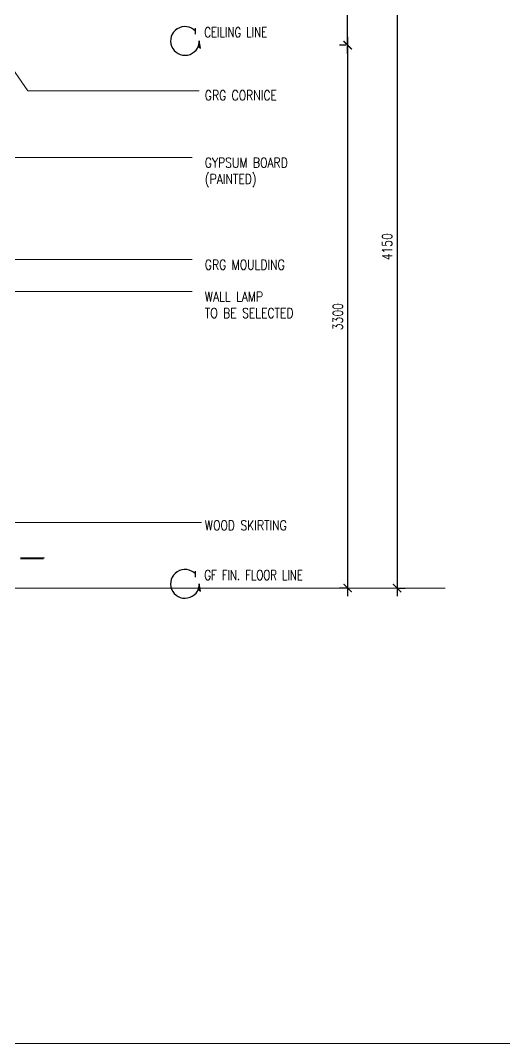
# Model space of a CAD drawing. Header units: inches. Extents: x -12478 to 399182, y -16583 to 525552.
# Drawn here: x 49339 to 52283, y 30138 to 36358 of the extents above; entities that cross this region are included whole.
import ezdxf

# ---------------------------------------------------------------- set-up
doc = ezdxf.new("R2010")
doc.units = ezdxf.units.IN
doc.header["$LTSCALE"] = 1000
doc.header["$MEASUREMENT"] = 0
for name, pattern in [('DASHED', [0.75, 0.5, -0.25]), ('HIDDEN', [0.375, 0.25, -0.125]), ('HIDDEN2', [0.1875, 0.125, -0.0625])]:
    doc.linetypes.add(name, pattern=pattern)
for name, color, linetype in [('A-DIM', 9, 'Continuous'), ('A-Hidden', 8, 'HIDDEN'), ('Layer1', 1, 'Continuous'), ('Layer3', 3, 'Continuous'), ('Layer7', 8, 'Continuous'), ('WOOD 01', 34, 'Continuous')]:
    doc.layers.add(name, color=color, linetype=linetype)
doc.layers.add('ID-NOTES', color=3, linetype='Continuous', lineweight=0)
doc.layers.add('Sanitaire', color=253, linetype='Continuous', lineweight=0)
doc.styles.add('grid_250', font='romans.shx', dxfattribs={"width": 0.75, "height": 0.75})
doc.styles.add('ID-ROMANS', font='romans.shx', dxfattribs={"width": 0.8})
doc.styles.add('ZZ-Dim All', font='romans.shx', dxfattribs={"width": 0.8})
doc.dimstyles.new('DIM 0200', dxfattribs={"dimscale": 200, "dimtxt": 1, "dimasz": 0.8, "dimexe": 0.5, "dimexo": 1, "dimgap": 0.4, "dimtad": 1, "dimdec": 0, "dimrnd": 10, "dimdsep": 46, "dimtxsty": 'ZZ-Dim All', "dimblk1": 'ARCHTICK', "dimblk2": 'ARCHTICK', "dimsah": 1, "dimcen": 1, "dimdle": 0.5, "dimclrd": 256, "dimclre": 256, "dimclrt": 256, "dimadec": 0, "dimazin": 2, "dimtfac": 1, "dimtdec": 0, "dimtix": 1, "dimtmove": 2, "dimatfit": 2, "dimfxl": 1, "dimfxlon": 1, "dimtolj": 1, "dimtzin": 0, "dimlwd": -1, "dimlwe": -1, "dimarcsym": 0})
doc.dimstyles.new('DIM-100', dxfattribs={"dimscale": 50, "dimtxt": 1.25, "dimasz": 1, "dimexe": 1, "dimexo": 1, "dimgap": 0.6, "dimtad": 1, "dimdec": 0, "dimrnd": 5, "dimdsep": 46, "dimtxsty": 'ZZ-Dim All', "dimblk1": 'ARCHTICK', "dimblk2": 'ARCHTICK', "dimsah": 1, "dimcen": 1, "dimdle": 1, "dimclrd": 256, "dimclre": 8, "dimclrt": 256, "dimazin": 2, "dimtfac": 1, "dimtdec": 0, "dimtix": 1, "dimtmove": 2, "dimatfit": 2, "dimfxl": 0.1, "dimtolj": 1, "dimtzin": 0, "dimlwd": -1, "dimlwe": -1, "dimarcsym": 0})

# ---------------------------------------------------------------- blocks, each defined once
blk = doc.blocks.new('_ARCHTICK')
at = {"color": 0, "linetype": 'ByBlock', "const_width": 0.15}
blk.add_lwpolyline([(-0.5, -0.5), (0.5, 0.5)], dxfattribs=at)
blk = doc.blocks.new('*D162')
at = {"layer": 'A-DIM', "color": 8, "linetype": 'HIDDEN2', "transparency": 16777216}
for p, q in [((51319, 36207.3), (51279.3, 36207.3)), ((51319, 32906.8), (51279.3, 32906.8))]:
    blk.add_line(p, q, dxfattribs=at)
at = {"layer": 'A-DIM', "transparency": 16777216}
blk.add_line((51329.3, 36257.3), (51329.3, 32856.8), dxfattribs=at)
at = {"layer": 'Defpoints', "color": 0, "transparency": 16777216}
for p in [(51369, 36207.3, 0), (51329.3, 32906.8), (51369, 32906.8, 0)]:
    blk.add_point(p, dxfattribs=at)
at = {"layer": 'A-DIM', "transparency": 16777216, "xscale": 50, "yscale": 50, "zscale": 50}
for p, rotation in [((51329.3, 36207.3), 90), ((51329.3, 32906.8), 270)]:
    blk.add_blockref('_ARCHTICK', p, dxfattribs=dict(at, rotation=rotation))
at = {"layer": 'A-DIM', "color": 3, "transparency": 16777216, "insert": (51269.3, 34557), "char_height": 60, "attachment_point": 5, "rotation": 90, "style": 'ZZ-Dim All'}
blk.add_mtext('\\A1;3300', dxfattribs=at)
blk = doc.blocks.new('*D163')
at = {"layer": 'A-DIM', "transparency": 16777216}
blk.add_line((51629.6, 37106.8), (51629.6, 32856.8), dxfattribs=at)
at = {"layer": 'A-DIM', "color": 8, "linetype": 'HIDDEN2', "transparency": 16777216}
for p, q in [((51588.3, 37056.8), (51679.6, 37056.8)), ((51641.8, 32906.8), (51679.6, 32906.8))]:
    blk.add_line(p, q, dxfattribs=at)
at = {"layer": 'Defpoints', "color": 0, "transparency": 16777216}
for p in [(51538.3, 37056.8, 0), (51591.8, 32906.8, 0), (51629.6, 32906.8)]:
    blk.add_point(p, dxfattribs=at)
at = {"layer": 'A-DIM', "transparency": 16777216, "xscale": 50, "yscale": 50, "zscale": 50}
for p, rotation in [((51629.6, 37056.8), 90), ((51629.6, 32906.8), 270)]:
    blk.add_blockref('_ARCHTICK', p, dxfattribs=dict(at, rotation=rotation))
at = {"layer": 'A-DIM', "color": 3, "transparency": 16777216, "insert": (51569.6, 34981.8), "char_height": 60, "attachment_point": 5, "rotation": 90, "style": 'ZZ-Dim All'}
blk.add_mtext('\\A1;4150', dxfattribs=at)
blk = doc.blocks.new('*D164')
at = {"layer": 'A-DIM', "transparency": 16777216}
blk.add_line((51329.3, 36157.3), (51329.3, 37106.8), dxfattribs=at)
at = {"layer": 'Defpoints', "color": 0, "transparency": 16777216}
for p in [(51329.3, 37056.8, 0), (51329.3, 37056.8), (51329.3, 36207.3, 0)]:
    blk.add_point(p, dxfattribs=at)
at = {"layer": 'A-DIM', "transparency": 16777216, "xscale": 50, "yscale": 50, "zscale": 50}
for p, rotation in [((51329.3, 37056.8), 90), ((51329.3, 36207.3), 270)]:
    blk.add_blockref('_ARCHTICK', p, dxfattribs=dict(at, rotation=rotation))
at = {"layer": 'A-DIM', "color": 3, "transparency": 16777216, "insert": (51269.3, 36632), "char_height": 60, "attachment_point": 5, "rotation": 90, "style": 'ZZ-Dim All'}
blk.add_mtext('\\A1;850', dxfattribs=at)
blk = doc.blocks.new('arrow01')
at = {"layer": 'Layer1'}
blk.add_hatch(color=256, dxfattribs=at).paths.add_polyline_path([(7, -44.7), (0, 0), (-6.2, -32.4)])
at = {"layer": 'Layer1', "elevation": 375.8}
blk.add_lwpolyline([(7, -44.7), (0, 0), (-6.2, -32.4)], close=True, dxfattribs=at)
at = {"layer": 'Layer7'}
blk.add_line((-24, 41.5), (-24, 77.7), dxfattribs=at)
blk.add_arc((-87.3, 0), 87.3, 43.48997, 0, dxfattribs=at)

msp = doc.modelspace()

# ---------------------------------------------------------------- linework, layer by layer
at = {"layer": 'A-Hidden', "linetype": 'DASHED', "lineweight": 0, "ltscale": 10}
msp.add_line((51921.8, 32906.8, 0), (42603.5, 32906.8, 0), dxfattribs=at)
at = {"layer": 'Sanitaire', "color": 1}
msp.add_lwpolyline([(9699.6, 49213.4), (87186.3, 49213.4), (87186.3, 30138.1), (9699.6, 30138.1)], close=True, dxfattribs=at)
at = {"layer": 'WOOD 01', "lineweight": 0, "ltscale": 500}
for p, q in [((49485.7, 33090, 0), (49339.1, 33090, 0)), ((49480.1, 33085.3, 0), (49339.1, 33085.3, 0))]:
    msp.add_line(p, q, dxfattribs=at)

# ---------------------------------------------------------------- block references
at = {"layer": 'Layer3'}
for p in [(50426.9, 36233, 0), (50426.9, 32932.5, -375.8)]:
    msp.add_blockref('arrow01', p, dxfattribs=at)

# ---------------------------------------------------------------- texts
at = {"layer": 'ID-NOTES', "style": 'grid_250', "width": 0.75}
for s, p in [('CEILING LINE', (50457.5, 36256.2, -536.9)), ('GF FIN. FLOOR LINE', (50457.5, 32955.7, -536.9))]:
    msp.add_text(s, height=60, rotation=360, dxfattribs=at).set_placement(p)
at = {"layer": 'ID-NOTES', "char_height": 60, "width": 771.843, "attachment_point": 1, "style": 'ID-ROMANS'}
for s, insert in [('GRG CORNICE', (50460.9, 35932.9, 0)), ('GYPSUM BOARD (PAINTED)', (50460.9, 35523.5, 0)), ('GRG MOULDING', (50460.9, 34902.4, 0)), ('WALL LAMP\\PTO BE SELECTED', (50460.9, 34708.5, 0)), ('WOOD SKIRTING', (50460.9, 33318.1, 0))]:
    msp.add_mtext(s, dxfattribs=dict(at, insert=insert))

# ---------------------------------------------------------------- dimensions: what is measured, and where the dimension line sits
at = {"layer": 'A-DIM'}
for base, p1, p2, picture, middle in [((51329.2583, 37056.7929, 0.0007), (51329.2583, 36207.2933, 0.0007), (51329.2583, 37056.7929, 0.0007), '*D164', (51269.2583, 36632.0431, 0.0007)), ((51629.6, 32906.8, 0), (51538.3, 37056.8, 0), (51591.8, 32906.8, 0), '*D163', (51569.6, 34981.8, 0)), ((51329.2583, 32906.7929, 0.0007), (51368.9618, 36207.2933, 0.0007), (51368.9618, 32906.7929, 0.0007), '*D162', (51269.2583, 34557.0431, 0.0007))]:
    dim = msp.add_linear_dim(base=base, p1=p1, p2=p2, angle=90, dimstyle='DIM-100', override={"dimtxt": 1.2, "dimclrt": 3}, dxfattribs=at)
    dim.commit()
    dim.dimension.update_dxf_attribs({"geometry": picture, "text_midpoint": middle})

# ---------------------------------------------------------------- leaders
at = {"layer": 'ID-NOTES'}
for points in [[(49229.9, 36152, 375.8), (49384.1, 35929.4, 375.8), (50427.1, 35929.4, 375.8)], [(48741.6, 35524.6, 375.8), (50384.3, 35524.6, 375.8)], [(49156.5, 34903.5, 375.8), (50384.3, 34903.5, 375.8)], [(48749.5, 34709.6, 375.8), (50384.3, 34709.6, 375.8)], [(49164.3, 33017.5, 375.8), (49247.3, 33306.1, 375.8), (50439.9, 33306.1, 375.8)]]:
    msp.add_leader(points, dimstyle='DIM 0200', override={"dimasz": 0.2, "dimtad": 0, "dimclrd": 8}, dxfattribs=at)

doc.saveas('drawing.dxf')
